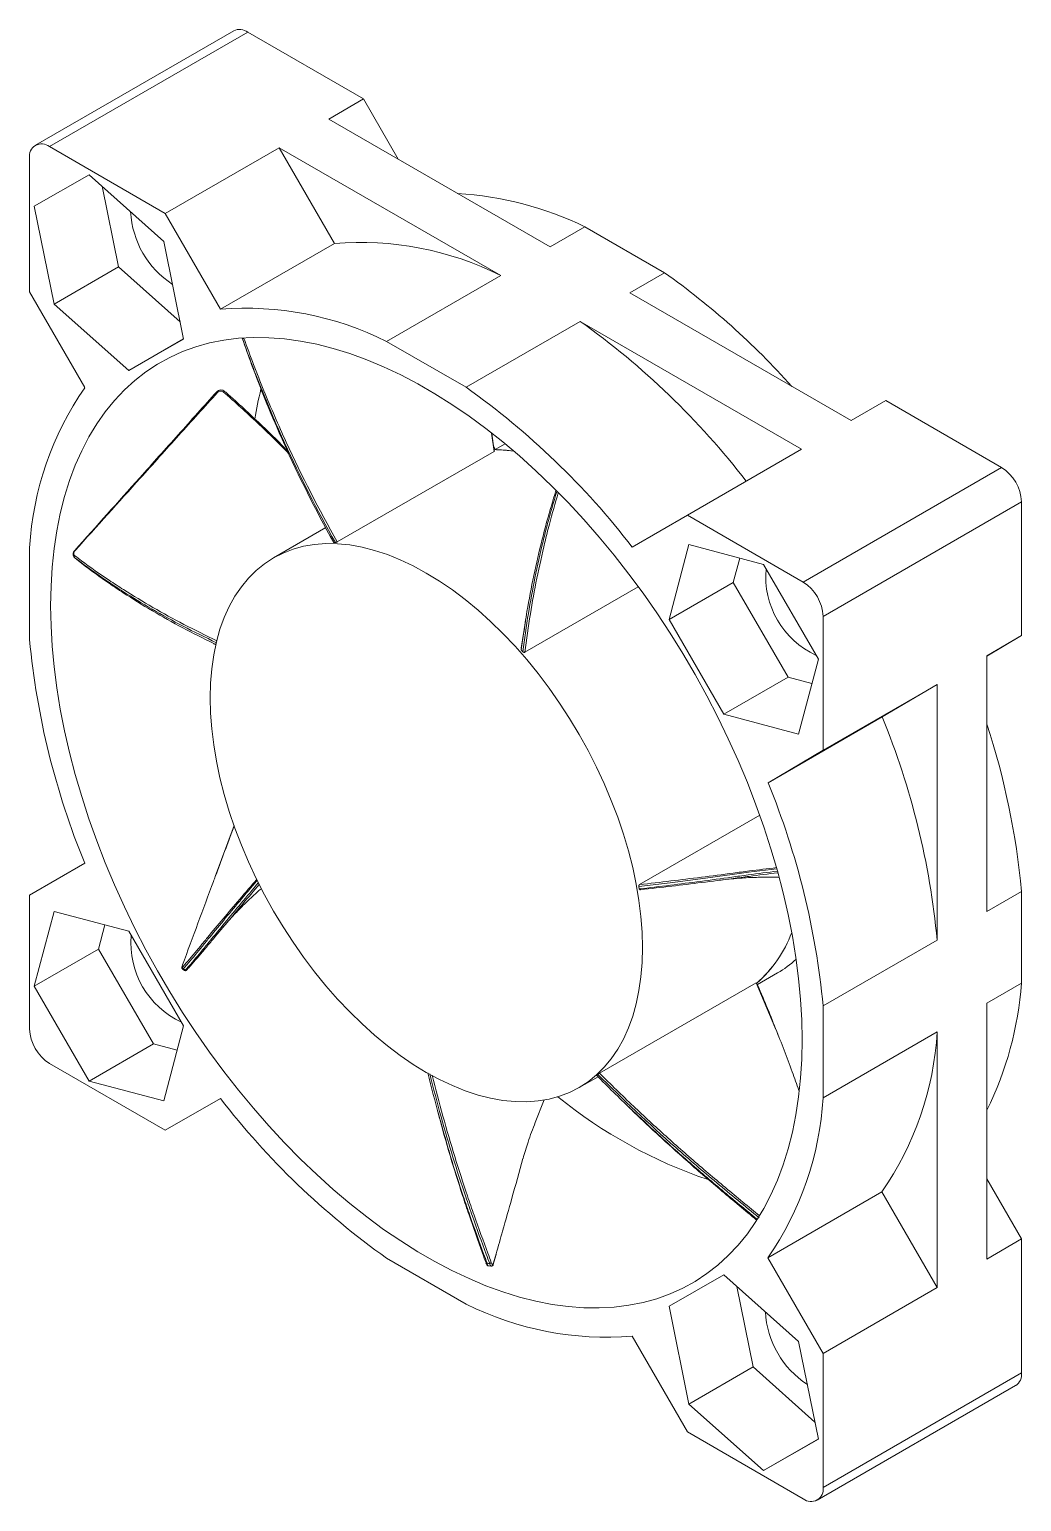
# Paper-space layout '_Isometric' of a CAD drawing. Header units: millimetres. Extents: x -19.1 to 16.3, y -27 to 25.4.
import ezdxf

# ---------------------------------------------------------------- set-up
doc = ezdxf.new("R2010")
doc.units = ezdxf.units.MM

psp = doc.layouts.new('_Isometric')

# ---------------------------------------------------------------- linework, layer by layer
at = {"color": 7, "linetype": 'Continuous', "lineweight": 15}
for p, q in [((-11.814, 25.361), (-18.885, 21.279)), ((-11.314, 25.311), (-18.385, 21.229)), ((-7.186, 22.928), (-11.314, 25.311)), ((-8.423, 22.214), (-7.186, 22.928)), ((-5.949, 20.785), (-7.186, 22.928)), ((-0.532, 17.658), (-8.423, 22.214)), ((-14.257, 18.846), (-18.385, 21.229)), ((-10.191, 21.193), (-14.257, 18.846)), ((-2.3, 16.638), (-10.191, 21.193)), ((-8.221, 17.782), (-10.191, 21.193)), ((-19.092, 20.821), (-19.092, 16.054)), ((-16.97, 20.226), (-18.926, 19.108)), ((-14.308, 17.856), (-16.97, 20.226)), ((-16.51, 19.816), (-15.928, 16.944)), ((-18.926, 19.108), (-18.219, 15.621)), ((-12.287, 15.435), (-14.257, 18.846)), ((-0.532, 17.658), (0.705, 18.373)), ((3.537, 16.738), (0.705, 18.373)), ((-13.601, 14.369), (-14.308, 17.856)), ((-8.221, 17.782), (-12.287, 15.435)), ((-15.928, 16.944), (-18.219, 15.621)), ((-15.928, 16.944), (-13.725, 14.983)), ((-2.3, 16.638), (-6.366, 14.291)), ((2.3, 16.024), (3.537, 16.738)), ((-19.092, 16.054), (-17.122, 12.643)), ((10.191, 11.468), (2.3, 16.024)), ((-18.219, 15.621), (-15.557, 13.251)), ((0.532, 15.003), (-3.534, 12.656)), ((8.423, 10.448), (0.532, 15.003)), ((-13.603, 14.379), (-15.557, 13.251)), ((-15.557, 13.251), (-13.601, 14.369)), ((-11.51, 14.406), (-11.499, 14.381)), ((-3.534, 12.656), (-6.366, 14.291)), ((10.191, 11.468), (11.428, 12.183)), ((15.556, 9.8), (11.428, 12.183)), ((-2.496, 10.435), (-2.562, 10.599)), ((-2.139, 10.641), (-2.496, 10.435)), ((-8.123, 7.147), (-2.536, 10.372)), ((8.423, 10.448), (4.357, 8.1)), ((8.485, 5.718), (15.556, 9.8)), ((16.263, 8.575), (9.192, 4.493)), ((16.263, 3.808), (16.263, 8.575)), ((4.357, 8.1), (2.388, 6.963)), ((8.485, 5.718), (4.357, 8.1)), ((-8.532, 7.655), (-10.397, 6.578)), ((-19.092, 6.942), (-19.092, 3.672)), ((-8.252, 7.129), (-8.191, 7.128)), ((3.701, 4.38), (4.408, 7.051)), ((4.408, 7.051), (7.071, 6.347)), ((-17.509, 6.614), (-17.483, 6.582)), ((5.992, 5.703), (6.222, 6.571)), ((7.071, 6.347), (9.027, 2.972)), ((-1.437, 3.217), (2.605, 5.551)), ((5.992, 5.703), (3.701, 4.38)), ((7.948, 2.328), (5.992, 5.703)), ((-1.565, 3.362), (-1.413, 4.329)), ((5.657, 1.005), (3.701, 4.38)), ((9.192, -0.274), (9.192, 4.493)), ((15.026, 3.094), (16.263, 3.808)), ((15.026, 3.076), (16.263, 3.808)), ((-12.536, 3.517), (-12.474, 3.487)), ((-1.567, 3.303), (-1.506, 3.235)), ((9.027, 2.972), (8.32, 0.301)), ((15.026, -6.019), (15.026, 3.094)), ((7.948, 2.328), (5.657, 1.005)), ((8.797, 2.103), (7.948, 2.328)), ((13.258, 2.073), (9.192, -0.274)), ((11.298, 0.913), (13.258, 2.073)), ((13.258, -7.039), (13.258, 2.073)), ((8.32, 0.301), (5.657, 1.005)), ((11.298, 0.913), (7.232, -1.434)), ((7.232, -1.434), (9.192, -0.274)), ((6.936, -2.591), (2.651, -5.064)), ((-11.802, -2.952), (-12.477, -4.779)), ((-17.122, -4.303), (-19.092, -5.441)), ((2.624, -5.131), (2.639, -5.215)), ((-19.092, -5.441), (-19.092, -10.208)), ((15.026, -6.019), (16.263, -5.304)), ((16.263, -8.575), (16.263, -5.304)), ((-18.926, -8.686), (-18.219, -6.015)), ((-18.219, -6.015), (-15.557, -6.72)), ((-16.635, -7.364), (-16.405, -6.495)), ((-15.557, -6.72), (-13.601, -10.095)), ((13.258, -7.039), (9.192, -9.386)), ((-16.635, -7.364), (-18.926, -8.686)), ((-14.679, -10.739), (-16.635, -7.364)), ((-13.639, -8.072), (-13.566, -8.119)), ((6.85, -8.625), (7.568, -8.211)), ((-16.97, -12.062), (-18.926, -8.686)), ((6.81, -8.557), (1.224, -11.782)), ((15.026, -9.289), (16.263, -8.575)), ((9.192, -12.657), (9.192, -9.386)), ((15.026, -18.401), (15.026, -9.289)), ((-13.601, -10.095), (-14.308, -12.766)), ((13.258, -10.309), (9.192, -12.657)), ((13.258, -19.422), (13.258, -10.309)), ((-14.679, -10.739), (-16.97, -12.062)), ((-13.831, -10.964), (-14.679, -10.739)), ((-18.385, -11.432), (-14.257, -13.815)), ((-14.308, -12.766), (-16.97, -12.062)), ((0.497, -12.293), (1.17, -11.905)), ((1.165, -11.822), (1.123, -11.859)), ((-14.257, -13.815), (-12.287, -12.678)), ((-12.287, -12.678), (-14.257, -13.815)), ((-1.067, -13.533), (-0.747, -12.734)), ((16.263, -17.687), (15.026, -15.544)), ((11.289, -16.01), (7.223, -18.357)), ((13.258, -19.422), (11.289, -16.01)), ((15.026, -18.401), (16.263, -17.687)), ((16.263, -22.454), (16.263, -17.687)), ((-2.564, -18.592), (-2.464, -18.237)), ((-6.366, -18.371), (-3.534, -20.006)), ((-2.733, -18.645), (-2.64, -18.654)), ((9.192, -21.769), (7.223, -18.357)), ((5.657, -18.966), (3.701, -20.084)), ((8.32, -21.336), (5.657, -18.966)), ((6.117, -19.375), (6.699, -22.248)), ((13.258, -19.422), (9.192, -21.769)), ((3.701, -20.084), (4.408, -23.571)), ((2.388, -21.149), (4.357, -24.561)), ((9.027, -24.823), (8.32, -21.336)), ((9.192, -26.536), (9.192, -21.769)), ((6.699, -22.248), (4.408, -23.571)), ((6.699, -22.248), (8.902, -24.209)), ((9.192, -26.536), (16.263, -22.454)), ((8.985, -26.994), (16.056, -22.912)), ((4.408, -23.571), (7.071, -25.94)), ((4.357, -24.561), (8.485, -26.944)), ((9.024, -24.813), (7.071, -25.94)), ((7.071, -25.94), (9.027, -24.823))]:
    psp.add_line(p, q, dxfattribs=at)
at = {"color": 8, "linetype": 'Continuous', "lineweight": 15}
for p, q in [((-2.536, 10.372), (-2.627, 11.018)), ((-12.549, 3.542), (-12.441, 3.488)), ((7.476, -10.141), (6.81, -8.557)), ((-2.565, -18.571), (-2.464, -18.218))]:
    psp.add_line(p, q, dxfattribs=at)
at = {"color": 7, "linetype": 'Continuous', "lineweight": 15, "flags": 128}
for points in [[(8.443, -10.589), (8.429, -9.877), (8.387, -9.15), (8.318, -8.411), (8.221, -7.66), (8.097, -6.899), (7.946, -6.13), (7.768, -5.354), (7.564, -4.572), (7.334, -3.787), (7.079, -3.001), (6.798, -2.214), (6.493, -1.428), (6.165, -0.645), (5.813, 0.133), (5.439, 0.905), (5.044, 1.669), (4.627, 2.424), (4.191, 3.168), (3.736, 3.899), (3.263, 4.617), (2.774, 5.319), (2.268, 6.004), (1.747, 6.67), (1.212, 7.317), (0.664, 7.943), (0.105, 8.546), (-0.465, 9.126), (-1.044, 9.681), (-1.631, 10.21), (-2.225, 10.711), (-2.825, 11.185), (-3.429, 11.63), (-4.036, 12.044), (-4.645, 12.428), (-5.255, 12.78), (-5.864, 13.099), (-6.471, 13.386), (-7.075, 13.639), (-7.675, 13.857), (-8.269, 14.041), (-8.856, 14.19), (-9.435, 14.304), (-10.004, 14.382), (-10.564, 14.424), (-11.111, 14.431), (-11.646, 14.402), (-12.167, 14.337), (-12.673, 14.236), (-13.163, 14.1), (-13.636, 13.928), (-14.091, 13.722), (-14.527, 13.482), (-14.943, 13.207), (-15.339, 12.9), (-15.712, 12.56), (-16.064, 12.187), (-16.393, 11.784), (-16.698, 11.35), (-16.978, 10.887), (-17.234, 10.395), (-17.464, 9.876), (-17.668, 9.331), (-17.846, 8.76), (-17.997, 8.165), (-18.121, 7.547), (-18.218, 6.908), (-18.287, 6.248), (-18.328, 5.57), (-18.342, 4.874), (-18.328, 4.162), (-18.287, 3.436), (-18.218, 2.696), (-18.121, 1.945), (-17.997, 1.184), (-17.846, 0.415), (-17.668, -0.361), (-17.464, -1.143), (-17.234, -1.928), (-16.978, -2.714), (-16.698, -3.501), (-16.393, -4.287), (-16.064, -5.07), (-15.712, -5.848), (-15.339, -6.62), (-14.943, -7.384), (-14.527, -8.139), (-14.091, -8.883), (-13.636, -9.614), (-13.163, -10.332), (-12.673, -11.034), (-12.167, -11.718), (-11.646, -12.385), (-11.111, -13.032), (-10.564, -13.658), (-10.004, -14.261), (-9.435, -14.841), (-8.856, -15.396), (-8.269, -15.924), (-7.675, -16.426), (-7.075, -16.9), (-6.471, -17.345), (-5.864, -17.759), (-5.255, -18.143), (-4.645, -18.495), (-4.036, -18.814), (-3.429, -19.101), (-2.825, -19.354), (-2.225, -19.572), (-1.631, -19.756), (-1.044, -19.905), (-0.465, -20.019), (0.105, -20.097), (0.664, -20.139), (1.212, -20.146), (1.747, -20.116), (2.268, -20.051), (2.774, -19.951), (3.263, -19.814), (3.736, -19.643), (4.191, -19.437), (4.627, -19.197), (5.044, -18.922), (5.439, -18.615), (5.813, -18.274), (6.165, -17.902), (6.493, -17.499), (6.798, -17.065), (7.079, -16.602), (7.334, -16.11), (7.564, -15.591), (7.768, -15.045), (7.946, -14.475), (8.097, -13.88), (8.221, -13.262), (8.318, -12.623), (8.387, -11.963), (8.429, -11.285), (8.443, -10.589)], [(-12.392, 12.474), (-12.4, 12.481), (-12.408, 12.488), (-12.415, 12.493), (-12.42, 12.497), (-12.423, 12.499), (-12.425, 12.5), (-12.425, 12.498), (-12.422, 12.495)], [(-2.617, 11.01), (-2.535, 10.393), (-2.535, 10.393), (-2.535, 10.393)], [(-2.496, 10.435), (-2.066, 10.407), (-1.824, 10.376)], [(-17.47, 6.839), (-17.475, 6.842), (-17.478, 6.845), (-17.481, 6.847), (-17.483, 6.848), (-17.484, 6.848), (-17.484, 6.847), (-17.483, 6.846), (-17.481, 6.844)], [(2.754, -7.305), (2.74, -6.76), (2.698, -6.2), (2.628, -5.628), (2.53, -5.047), (2.405, -4.457), (2.254, -3.861), (2.075, -3.262), (1.872, -2.661), (1.643, -2.061), (1.39, -1.464), (1.115, -0.872), (0.817, -0.287), (0.498, 0.288), (0.159, 0.852), (-0.199, 1.403), (-0.573, 1.938), (-0.964, 2.455), (-1.37, 2.953), (-1.788, 3.43), (-2.218, 3.884), (-2.658, 4.313), (-3.106, 4.716), (-3.561, 5.091), (-4.021, 5.438), (-4.485, 5.754), (-4.95, 6.039), (-5.415, 6.291), (-5.878, 6.51), (-6.338, 6.695), (-6.793, 6.845), (-7.242, 6.959), (-7.682, 7.038), (-8.112, 7.08), (-8.53, 7.087), (-8.935, 7.057), (-9.326, 6.99), (-9.701, 6.888), (-10.058, 6.751), (-10.397, 6.578), (-10.716, 6.371), (-11.014, 6.13), (-11.29, 5.856), (-11.543, 5.551), (-11.771, 5.215), (-11.975, 4.849), (-12.153, 4.456), (-12.305, 4.035), (-12.43, 3.59), (-12.527, 3.121), (-12.598, 2.63), (-12.64, 2.119), (-12.654, 1.59), (-12.64, 1.045), (-12.598, 0.485), (-12.527, -0.086), (-12.43, -0.668), (-12.305, -1.258), (-12.153, -1.854), (-11.975, -2.453), (-11.771, -3.054), (-11.543, -3.654), (-11.29, -4.251), (-11.014, -4.843), (-10.716, -5.428), (-10.397, -6.003), (-10.058, -6.567), (-9.701, -7.118), (-9.326, -7.652), (-8.935, -8.17), (-8.53, -8.668), (-8.112, -9.145), (-7.682, -9.598), (-7.242, -10.028), (-6.793, -10.431), (-6.338, -10.806), (-5.878, -11.153), (-5.415, -11.469), (-4.95, -11.754), (-4.485, -12.006), (-4.021, -12.225), (-3.561, -12.41), (-3.106, -12.559), (-2.658, -12.674), (-2.218, -12.753), (-1.788, -12.795), (-1.37, -12.801), (-0.964, -12.771), (-0.573, -12.705), (-0.199, -12.603), (0.159, -12.465), (0.498, -12.293), (0.817, -12.086), (1.115, -11.845), (1.39, -11.571), (1.643, -11.266), (1.872, -10.93), (2.075, -10.564), (2.254, -10.17), (2.405, -9.75), (2.53, -9.305), (2.628, -8.836), (2.698, -8.345), (2.74, -7.834), (2.754, -7.305)], [(-17.489, 6.595), (-17.477, 6.579), (-17.475, 6.577), (-17.464, 6.563)], [(-13.611, -8.063), (-13.575, -8.087), (-13.57, -8.091), (-13.539, -8.111)], [(6.825, -17.014), (6.823, -17.014), (6.821, -17.013), (6.821, -17.01), (6.822, -17.006), (6.824, -17.001), (6.828, -16.995), (6.832, -16.988), (6.837, -16.981)], [(-2.823, -18.534), (-2.824, -18.54), (-2.823, -18.545), (-2.82, -18.549), (-2.816, -18.552), (-2.81, -18.555), (-2.802, -18.556), (-2.794, -18.556), (-2.785, -18.555)], [(-2.785, -18.555), (-2.738, -18.561), (-2.731, -18.561), (-2.691, -18.566)]]:
    psp.add_lwpolyline(points, dxfattribs=at)
at = {"color": 8, "linetype": 'Continuous', "lineweight": 15, "flags": 128}
for points in [[(-1.482, 3.872), (-1.567, 3.303), (-1.567, 3.303), (-1.567, 3.303)], [(7.54, -4.495), (6.536, -4.624), (5.955, -4.704), (4.828, -4.855), (3.746, -4.994), (2.624, -5.131), (2.624, -5.131), (2.624, -5.131)]]:
    psp.add_lwpolyline(points, dxfattribs=at)
at = {"color": 7, "linetype": 'Continuous', "lineweight": 15}
for centre, radius, start, end in [((-11.607, 24.902), 0.503, 54.3824, 114.3071), ((-18.661, 20.891), 0.437, 50.7967, 189.214), ((-4.593, 7.434), 12.154, 64.1561, 86.4206), ((-12.185, 19.093), 3.312, 183.1568, 236.8564), ((-7.299, 6.655), 11.165, 63.3984, 94.7361), ((-11.76, -4.98), 26.564, 41.692, 54.8413), ((-11.365, 4.308), 11.165, 63.3984, 94.7361), ((-15.57, -7.671), 27.81, 37.6342, 54.6199), ((-11.323, 13.998), 0.421, 107.5934, 114.5912), ((-7.943, 6.28), 11.168, 145.2729, 176.6048), ((-19.635, -10.018), 27.81, 37.6342, 54.6199), ((-12.115, 12.446), 0.0705, 109.8718, 148.5136), ((1.426, 9.441), 12.666, 165.6308, 170.5317), ((-2.614, 5.165), 5.271, 81.3811, 89.2118), ((14.728, 8.505), 1.537, 2.6055, 57.3945), ((-17.448, 6.62), 0.0486, 130.9289, 211.4146), ((10.226, 5.906), 3.078, 174.7103, 245.4666), ((7.657, 4.423), 1.537, 2.6055, 57.3945), ((8.599, 6.28), 27.814, 185.3818, 202.3658), ((-14.492, -9.663), 27.874, 5.4017, 22.2985), ((-10.363, -7.728), 26.737, 5.2019, 18.2682), ((-18.558, -12.01), 27.874, 5.4017, 22.2985), ((3.895, -5.213), 4.459, 311.1525, 339.5802), ((3.83, -5.169), 4.535, 311.3981, 339.338), ((-12.401, -7.16), 3.078, 174.7103, 245.4666), ((5.727, -5.025), 3.68, 300.0275, 312.867), ((-13.591, -8.016), 0.0515, 162.1963, 246.8751), ((-13.518, -8.072), 0.0441, 241.9341, 336.9026), ((4.138, -7.694), 12.158, 333.5846, 355.8474), ((-17.557, -10.138), 1.537, 182.6055, 237.3945), ((2.11, -9.648), 11.168, 325.2729, 356.6048), ((9.736, 4.303), 27.81, 217.6342, 234.6199), ((10.574, 0.701), 17.17, 230.8905, 251.3958), ((-1.956, -11.995), 11.168, 325.2729, 356.6048), ((-2.697, -18.495), 0.0707, 275.0917, 330.9997), ((-2.597, -18.583), 0.0342, 344.4359, 20.3938), ((1.466, -10.022), 11.165, 243.3984, 274.7361), ((10.442, -20.099), 3.312, 183.1568, 236.8564), ((15.788, -22.514), 0.48, 304.0564, 7.2558), ((8.761, -26.606), 0.437, 230.7967, 9.214)]:
    psp.add_arc(centre, radius, start, end, dxfattribs=at)
for points, knots in [([(-11.51, 14.406), (-11.295, 13.777), (-11.065, 13.153), (-10.574, 11.916), (-10.315, 11.303), (-9.497, 9.482), (-8.901, 8.291), (-8.252, 7.129)], [0, 0, 0, 0, 0.25, 0.25, 0.5, 0.5, 1, 1, 1, 1]), ([(-8.191, 7.128), (-8.847, 8.285), (-9.451, 9.473), (-10.281, 11.288), (-10.545, 11.898), (-11.044, 13.131), (-11.279, 13.753), (-11.499, 14.381)], [0, 0, 0, 0, 0.5, 0.5, 0.75, 0.75, 1, 1, 1, 1]), ([(-11.451, 14.4), (-11.228, 13.772), (-10.992, 13.15), (-10.488, 11.918), (-10.222, 11.307), (-9.387, 9.492), (-8.78, 8.306), (-8.123, 7.147)], [0, 0, 0, 0, 0.25, 0.25, 0.5, 0.5, 1, 1, 1, 1]), ([(-17.481, 6.844), (-16.709, 7.707), (-15.937, 8.57), (-15.165, 9.433), (-14.708, 9.943), (-14.251, 10.454), (-13.794, 10.964), (-13.337, 11.475), (-12.88, 11.985), (-12.422, 12.495)], [0, 0, 0, 0, 0.00348079, 0.00348079, 0.00348079, 0.005540666, 0.005540666, 0.005540666, 0.007600543, 0.007600543, 0.007600543, 0.007600543]), ([(-12.392, 12.474), (-12.851, 11.965), (-13.31, 11.456), (-13.769, 10.948), (-14.228, 10.439), (-14.687, 9.93), (-15.146, 9.421), (-15.921, 8.561), (-16.696, 7.7), (-17.47, 6.839)], [0, 0, 0, 0, 0.002059921, 0.002059921, 0.002059921, 0.004119847, 0.004119847, 0.004119847, 0.007600716, 0.007600716, 0.007600716, 0.007600716]), ([(-12.422, 12.495), (-12.387, 12.535), (-12.335, 12.559), (-12.23, 12.564), (-12.178, 12.546), (-12.139, 12.512)], [0, 0, 0, 0, 0.5, 0.5, 1, 1, 1, 1]), ([(-12.175, 12.482), (-12.188, 12.494), (-12.204, 12.504), (-12.221, 12.511), (-12.238, 12.518), (-12.256, 12.522), (-12.275, 12.522), (-12.292, 12.523), (-12.311, 12.52), (-12.327, 12.515), (-12.344, 12.51), (-12.359, 12.502), (-12.372, 12.491), (-12.379, 12.486), (-12.386, 12.48), (-12.392, 12.474)], [0, 0, 0, 0, 0.0000547948, 0.0000547948, 0.0000547948, 0.0001097763, 0.0001097763, 0.0001097763, 0.0001633104, 0.0001633104, 0.0001633104, 0.0002141423, 0.0002141423, 0.0002141423, 0.0002398433, 0.0002398433, 0.0002398433, 0.0002398433]), ([(-12.139, 12.512), (-12.036, 12.422), (-11.526, 11.971), (-10.832, 11.317), (-10.19, 10.692), (-9.95, 10.44), (-9.897, 10.384)], [0, 0, 0, 0, 0.132156, 0.660883, 0.925214, 1, 1, 1, 1]), ([(-2.535, 10.393), (-2.531, 10.393), (-2.527, 10.393), (-2.525, 10.392), (-2.523, 10.391), (-2.522, 10.39), (-2.521, 10.388), (-2.521, 10.386), (-2.522, 10.384), (-2.523, 10.382), (-2.525, 10.38), (-2.528, 10.378), (-2.531, 10.376), (-2.533, 10.374), (-2.534, 10.373), (-2.536, 10.372)], [0, 0, 0, 0, 0.00001835611, 0.00001835611, 0.00001835611, 0.00003673843, 0.00003673843, 0.00003673843, 0.0000546734, 0.0000546734, 0.0000546734, 0.00007173366, 0.00007173366, 0.00007173366, 0.00008021297, 0.00008021297, 0.00008021297, 0.00008021297]), ([(-0.33, 8.975), (-0.44, 8.613), (-0.617, 8.035), (-0.878, 7.022), (-1.125, 5.947), (-1.346, 4.823), (-1.444, 4.138), (-1.482, 3.872)], [0, 0, 0, 0, 0.21053, 0.336431, 0.588258, 0.840081, 1, 1, 1, 1]), ([(-17.489, 6.595), (-17.522, 6.621), (-17.54, 6.662), (-17.538, 6.754), (-17.517, 6.804), (-17.481, 6.844)], [0, 0, 0, 0, 0.5, 0.5, 1, 1, 1, 1]), ([(-17.47, 6.839), (-17.481, 6.827), (-17.491, 6.814), (-17.498, 6.8), (-17.505, 6.786), (-17.51, 6.772), (-17.512, 6.758), (-17.515, 6.744), (-17.516, 6.73), (-17.514, 6.717), (-17.512, 6.703), (-17.507, 6.691), (-17.501, 6.68), (-17.495, 6.671), (-17.488, 6.663), (-17.48, 6.657)], [0, 0, 0, 0, 0.000048477, 0.000048477, 0.000048477, 0.000096818, 0.000096818, 0.000096818, 0.0001458754, 0.0001458754, 0.0001458754, 0.0001970983, 0.0001970983, 0.0001970983, 0.0002398542, 0.0002398542, 0.0002398542, 0.0002398542]), ([(-8.123, 7.147), (-8.126, 7.145), (-8.131, 7.143), (-8.136, 7.141), (-8.14, 7.139), (-8.145, 7.137), (-8.151, 7.135), (-8.156, 7.133), (-8.161, 7.132), (-8.166, 7.131), (-8.172, 7.13), (-8.177, 7.129), (-8.181, 7.128), (-8.185, 7.128), (-8.188, 7.128), (-8.191, 7.128)], [0, 0, 0, 0, 0.00001619931, 0.00001619931, 0.00001619931, 0.00003237624, 0.00003237624, 0.00003237624, 0.00004889831, 0.00004889831, 0.00004889831, 0.00006619691, 0.00006619691, 0.00006619691, 0.00008020876, 0.00008020876, 0.00008020876, 0.00008020876]), ([(-17.464, 6.563), (-17.385, 6.502), (-16.992, 6.193), (-16.426, 5.782), (-15.59, 5.224), (-14.722, 4.688), (-13.656, 4.086), (-12.912, 3.72), (-12.549, 3.542)], [0, 0, 0, 0, 0.0531568, 0.2658256, 0.3721472, 0.5848132, 0.7974749, 1, 1, 1, 1]), ([(-1.437, 3.217), (-1.441, 3.215), (-1.446, 3.213), (-1.45, 3.213), (-1.455, 3.212), (-1.46, 3.212), (-1.465, 3.213), (-1.471, 3.213), (-1.476, 3.215), (-1.481, 3.217), (-1.486, 3.219), (-1.491, 3.222), (-1.496, 3.225), (-1.5, 3.228), (-1.503, 3.231), (-1.506, 3.235)], [0, 0, 0, 0, 0.00001619931, 0.00001619931, 0.00001619931, 0.00003237624, 0.00003237624, 0.00003237624, 0.00004889831, 0.00004889831, 0.00004889831, 0.00006619691, 0.00006619691, 0.00006619691, 0.00008020876, 0.00008020876, 0.00008020876, 0.00008020876]), ([(2.651, -5.064), (3.02, -5.021), (3.731, -4.938), (4.848, -4.799), (5.791, -4.679), (6.682, -4.559), (7.206, -4.496), (7.529, -4.457)], [0, 0, 0, 0, 0.245916, 0.474376, 0.702806, 0.816996, 1, 1, 1, 1]), ([(7.581, -4.638), (7.236, -4.681), (6.694, -4.748), (5.79, -4.871), (4.862, -4.989), (3.756, -5.124), (3.051, -5.201), (2.683, -5.241)], [0, 0, 0, 0, 0.194188, 0.306267, 0.53044, 0.754581, 1, 1, 1, 1]), ([(-12.471, -4.772), (-12.493, -4.831), (-12.884, -5.881), (-13.273, -6.932), (-13.64, -7.924)], [0, 0, 0, 0, 0.05641, 1, 1, 1, 1]), ([(-13.64, -8), (-13.599, -7.953), (-13.394, -7.72), (-13.099, -7.371), (-12.664, -6.842), (-12.201, -6.289), (-11.618, -5.599), (-11.198, -5.111), (-10.991, -4.87)], [0, 0, 0, 0, 0.0529792, 0.264914, 0.3709038, 0.5828997, 0.7948643, 1, 1, 1, 1]), ([(-10.906, -5.053), (-11.101, -5.283), (-11.504, -5.758), (-12.068, -6.428), (-12.52, -6.967), (-12.946, -7.482), (-13.235, -7.819), (-13.437, -8.044), (-13.478, -8.089)], [0, 0, 0, 0, 0.200707, 0.413861, 0.626988, 0.733528, 0.946717, 1, 1, 1, 1]), ([(-12.215, -6.606), (-12.148, -6.526), (-12.011, -6.363), (-11.811, -6.145), (-11.632, -5.957), (-11.47, -5.793), (-11.293, -5.62), (-11.091, -5.432), (-10.934, -5.291), (-10.845, -5.215), (-10.832, -5.204)], [0, 0, 0, 0, 0.158752, 0.323567, 0.450423, 0.559245, 0.684339, 0.826228, 0.974127, 1, 1, 1, 1]), ([(2.624, -5.131), (2.623, -5.125), (2.623, -5.12), (2.624, -5.114), (2.624, -5.108), (2.625, -5.101), (2.627, -5.096), (2.629, -5.09), (2.632, -5.085), (2.635, -5.08), (2.638, -5.075), (2.642, -5.071), (2.645, -5.068), (2.647, -5.066), (2.649, -5.065), (2.651, -5.064)], [0, 0, 0, 0, 0.00001835611, 0.00001835611, 0.00001835611, 0.00003673843, 0.00003673843, 0.00003673843, 0.0000546734, 0.0000546734, 0.0000546734, 0.00007173366, 0.00007173366, 0.00007173366, 0.00008021297, 0.00008021297, 0.00008021297, 0.00008021297]), ([(2.683, -5.241), (2.679, -5.243), (2.675, -5.245), (2.671, -5.245), (2.667, -5.246), (2.663, -5.245), (2.66, -5.244), (2.656, -5.243), (2.653, -5.241), (2.65, -5.238), (2.647, -5.235), (2.645, -5.231), (2.643, -5.227), (2.641, -5.223), (2.64, -5.219), (2.639, -5.215)], [0, 0, 0, 0, 0.00001619931, 0.00001619931, 0.00001619931, 0.00003237624, 0.00003237624, 0.00003237624, 0.00004889831, 0.00004889831, 0.00004889831, 0.00006619691, 0.00006619691, 0.00006619691, 0.00008020876, 0.00008020876, 0.00008020876, 0.00008020876]), ([(5.504, -4.908), (5.639, -4.891), (5.905, -4.859), (6.274, -4.829), (6.598, -4.81), (6.885, -4.8), (7.165, -4.796), (7.411, -4.797), (7.563, -4.802), (7.621, -4.804)], [0, 0, 0, 0, 0.192996, 0.37895, 0.522307, 0.652355, 0.784635, 0.918268, 1, 1, 1, 1]), ([(-13.641, -7.927), (-13.642, -7.929), (-13.65, -7.95), (-13.66, -7.986), (-13.667, -8.016), (-13.661, -8.047), (-13.651, -8.064), (-13.641, -8.07), (-13.638, -8.071)], [0, 0, 0, 0, 0.035807, 0.33356, 0.677995, 0.831683, 0.945158, 1, 1, 1, 1]), ([(-13.64, -7.924), (-13.645, -7.938), (-13.649, -7.951), (-13.652, -7.963), (-13.656, -7.974), (-13.658, -7.984), (-13.659, -7.991), (-13.66, -7.999), (-13.66, -8.004), (-13.658, -8.007), (-13.657, -8.011), (-13.655, -8.011), (-13.651, -8.01), (-13.648, -8.008), (-13.644, -8.005), (-13.64, -8)], [0, 0, 0, 0, 0.000048477, 0.000048477, 0.000048477, 0.000096818, 0.000096818, 0.000096818, 0.0001458754, 0.0001458754, 0.0001458754, 0.0001970983, 0.0001970983, 0.0001970983, 0.0002398542, 0.0002398542, 0.0002398542, 0.0002398542]), ([(-13.566, -8.119), (-13.565, -8.119), (-13.56, -8.125), (-13.544, -8.129), (-13.526, -8.128), (-13.51, -8.122), (-13.496, -8.113), (-13.487, -8.104), (-13.481, -8.097), (-13.48, -8.094)], [0, 0, 0, 0, 0.022863, 0.197261, 0.355308, 0.499023, 0.655423, 0.897689, 1, 1, 1, 1]), ([(6.822, -8.557), (6.822, -8.557), (7.055, -9.097), (7.326, -9.734), (7.573, -10.384), (7.609, -10.48)], [0, 0, 0, 0, 0.000029, 0.852734, 1, 1, 1, 1]), ([(8.333, -12.396), (8.254, -12.173), (7.991, -11.435), (7.704, -10.683), (7.484, -10.161), (7.476, -10.141)], [0, 0, 0, 0, 0.293264, 0.972289, 1, 1, 1, 1]), ([(-4.892, -11.772), (-4.766, -12.284), (-4.58, -13.039), (-4.366, -13.771), (-4.297, -14.006)], [0, 0, 0, 0, 0.678278, 1, 1, 1, 1]), ([(1.127, -11.863), (1.127, -11.863), (1.123, -11.865), (1.118, -11.867), (1.116, -11.867), (1.117, -11.864), (1.121, -11.86), (1.123, -11.859)], [0, 0, 0, 0, 0.048968, 0.28908, 0.534377, 0.791092, 1, 1, 1, 1]), ([(1.123, -11.859), (1.123, -11.859), (1.517, -12.258), (2.066, -12.805), (2.642, -13.338), (2.799, -13.482)], [0, 0, 0, 0, 0.000024, 0.727943, 1, 1, 1, 1]), ([(1.165, -11.822), (1.168, -11.82), (1.171, -11.817), (1.175, -11.814), (1.179, -11.811), (1.184, -11.808), (1.189, -11.804), (1.193, -11.801), (1.198, -11.797), (1.203, -11.794), (1.208, -11.791), (1.213, -11.788), (1.217, -11.785), (1.219, -11.784), (1.222, -11.783), (1.224, -11.782)], [0, 0, 0, 0, 0.00001835611, 0.00001835611, 0.00001835611, 0.00003673843, 0.00003673843, 0.00003673843, 0.0000546734, 0.0000546734, 0.0000546734, 0.00007173366, 0.00007173366, 0.00007173366, 0.00008021297, 0.00008021297, 0.00008021297, 0.00008021297]), ([(6.911, -16.93), (6.404, -16.516), (5.902, -16.102), (4.907, -15.272), (4.418, -14.853), (2.977, -13.578), (2.051, -12.709), (1.165, -11.822)], [0, 0, 0, 0, 0.25, 0.25, 0.5, 0.5, 1, 1, 1, 1]), ([(6.825, -17.014), (6.722, -16.928), (6.203, -16.498), (5.484, -15.895), (4.473, -15.029), (3.489, -14.144), (2.678, -13.394), (2.274, -12.991), (2.238, -12.955)], [0, 0, 0, 0, 0.064962, 0.324832, 0.454795, 0.71474, 0.974646, 1, 1, 1, 1]), ([(-2.823, -18.534), (-2.864, -18.423), (-3.067, -17.863), (-3.348, -17.066), (-3.74, -15.906), (-4.104, -14.722), (-4.399, -13.712), (-4.535, -13.167), (-4.548, -13.116)], [0, 0, 0, 0, 0.064844, 0.324243, 0.45397, 0.713444, 0.97288, 1, 1, 1, 1]), ([(-1.503, -14.825), (-1.446, -14.628), (-1.319, -14.187), (-1.156, -13.765), (-1.066, -13.533)], [0, 0, 0, 0, 0.448296, 1, 1, 1, 1]), ([(-2.464, -18.218), (-2.386, -17.947), (-2.198, -17.286), (-1.877, -16.155), (-1.637, -15.295), (-1.505, -14.824)], [0, 0, 0, 0, 0.2400213, 0.583977, 1, 1, 1, 1]), ([(-2.816, -18.558), (-2.813, -18.568), (-2.801, -18.599), (-2.779, -18.625), (-2.751, -18.644), (-2.737, -18.643), (-2.733, -18.643)], [0, 0, 0, 0, 0.229176, 0.687341, 0.928118, 1, 1, 1, 1]), ([(-2.785, -18.555), (-2.781, -18.57), (-2.771, -18.602), (-2.753, -18.632), (-2.74, -18.647), (-2.734, -18.644), (-2.733, -18.644)], [0, 0, 0, 0, 0.290535, 0.638931, 0.975109, 1, 1, 1, 1]), ([(-2.641, -18.653), (-2.64, -18.654), (-2.631, -18.657), (-2.609, -18.652), (-2.587, -18.637), (-2.571, -18.616), (-2.566, -18.599), (-2.564, -18.591)], [0, 0, 0, 0, 0.026036, 0.268483, 0.49901, 0.729176, 1, 1, 1, 1]), ([(-2.635, -18.53), (-2.63, -18.544), (-2.624, -18.558), (-2.618, -18.568), (-2.612, -18.578), (-2.605, -18.586), (-2.599, -18.591), (-2.593, -18.596), (-2.587, -18.598), (-2.582, -18.596), (-2.577, -18.595), (-2.573, -18.591), (-2.569, -18.584), (-2.568, -18.58), (-2.566, -18.576), (-2.565, -18.571)], [0, 0, 0, 0, 0.0000547948, 0.0000547948, 0.0000547948, 0.0001097763, 0.0001097763, 0.0001097763, 0.0001633104, 0.0001633104, 0.0001633104, 0.0002141423, 0.0002141423, 0.0002141423, 0.0002398433, 0.0002398433, 0.0002398433, 0.0002398433])]:
    psp.add_open_spline(points, degree=3, knots=knots, dxfattribs=at)
at = {"color": 8, "linetype": 'Continuous', "lineweight": 15}
for points, knots in [([(-9.858, 10.296), (-9.934, 10.375), (-10.198, 10.65), (-10.864, 11.295), (-11.561, 11.944), (-12.072, 12.393), (-12.175, 12.482)], [0, 0, 0, 0, 0.103841, 0.359803, 0.871988, 1, 1, 1, 1]), ([(-1.506, 3.235), (-1.506, 3.235), (-1.452, 3.685), (-1.327, 4.558), (-1.086, 5.869), (-0.846, 6.942), (-0.59, 7.972), (-0.413, 8.567), (-0.3, 8.946)], [0, 0, 0, 0, 0.000008, 0.243312, 0.467522, 0.691736, 0.803831, 1, 1, 1, 1]), ([(-0.247, 8.893), (-0.356, 8.522), (-0.529, 7.936), (-0.78, 6.918), (-1.017, 5.849), (-1.261, 4.54), (-1.377, 3.671), (-1.437, 3.217)], [0, 0, 0, 0, 0.192933, 0.305185, 0.529709, 0.754199, 1, 1, 1, 1]), ([(-12.428, 3.555), (-12.83, 3.749), (-13.615, 4.128), (-14.724, 4.742), (-15.6, 5.272), (-16.442, 5.823), (-17.014, 6.229), (-17.41, 6.534), (-17.489, 6.595)], [0, 0, 0, 0, 0.217987, 0.426526, 0.635068, 0.739328, 0.947874, 1, 1, 1, 1]), ([(-17.48, 6.657), (-17.4, 6.596), (-17.001, 6.293), (-16.427, 5.888), (-15.58, 5.337), (-14.7, 4.807), (-13.593, 4.196), (-12.811, 3.818), (-12.414, 3.627)], [0, 0, 0, 0, 0.052295, 0.261494, 0.366116, 0.575375, 0.784603, 1, 1, 1, 1]), ([(-11.797, -2.965), (-11.825, -3.04), (-12.05, -3.642), (-12.274, -4.244), (-12.471, -4.772)], [0, 0, 0, 0, 0.1247162, 1, 1, 1, 1]), ([(2.639, -5.215), (2.639, -5.215), (3, -5.174), (3.712, -5.089), (4.816, -4.948), (5.749, -4.824), (6.663, -4.695), (7.214, -4.625), (7.566, -4.58)], [0, 0, 0, 0, 0.000008, 0.242916, 0.466761, 0.69061, 0.802522, 1, 1, 1, 1]), ([(-10.975, -4.905), (-11.186, -5.155), (-11.609, -5.654), (-12.191, -6.353), (-12.649, -6.907), (-13.078, -7.436), (-13.368, -7.784), (-13.571, -8.017), (-13.611, -8.063)], [0, 0, 0, 0, 0.210915, 0.42134, 0.631768, 0.73697, 0.947402, 1, 1, 1, 1]), ([(-13.539, -8.111), (-13.499, -8.065), (-13.298, -7.837), (-13.01, -7.494), (-12.586, -6.973), (-12.134, -6.426), (-11.559, -5.734), (-11.143, -5.239), (-10.934, -4.992)], [0, 0, 0, 0, 0.052621, 0.263148, 0.368398, 0.578922, 0.789441, 1, 1, 1, 1]), ([(-13.611, -8.063), (-13.618, -8.068), (-13.629, -8.077), (-13.635, -8.072), (-13.637, -8.07)], [0, 0, 0, 0, 0.571543, 1, 1, 1, 1]), ([(-13.564, -8.117), (-13.563, -8.119), (-13.559, -8.125), (-13.547, -8.117), (-13.539, -8.111)], [0, 0, 0, 0, 0.258989, 1, 1, 1, 1]), ([(-2.691, -18.566), (-2.732, -18.455), (-2.939, -17.899), (-3.227, -17.107), (-3.629, -15.954), (-4.007, -14.778), (-4.437, -13.322), (-4.695, -12.319), (-4.825, -11.809)], [0, 0, 0, 0, 0.052248, 0.261279, 0.365783, 0.574812, 0.783836, 1, 1, 1, 1]), ([(-4.741, -11.855), (-4.615, -12.343), (-4.363, -13.323), (-3.941, -14.755), (-3.565, -15.926), (-3.166, -17.075), (-2.881, -17.865), (-2.676, -18.419), (-2.635, -18.53)], [0, 0, 0, 0, 0.209446, 0.42027, 0.631067, 0.736442, 0.9473, 1, 1, 1, 1]), ([(1.224, -11.782), (1.623, -12.174), (2.394, -12.932), (3.588, -14.03), (4.584, -14.908), (5.604, -15.77), (6.316, -16.36), (6.825, -16.778), (6.916, -16.853)], [0, 0, 0, 0, 0.224491, 0.433048, 0.641576, 0.745818, 0.954407, 1, 1, 1, 1]), ([(2.799, -13.482), (3.026, -13.696), (3.636, -14.269), (4.472, -15.003), (5.488, -15.867), (6.211, -16.467), (6.733, -16.895), (6.837, -16.981)], [0, 0, 0, 0, 0.177738, 0.476751, 0.626241, 0.92526, 1, 1, 1, 1]), ([(-4.297, -14.006), (-4.228, -14.253), (-4.021, -14.984), (-3.716, -15.93), (-3.318, -17.089), (-3.032, -17.885), (-2.826, -18.443), (-2.785, -18.555)], [0, 0, 0, 0, 0.156589, 0.463293, 0.616628, 0.923338, 1, 1, 1, 1]), ([(-2.64, -18.652), (-2.644, -18.651), (-2.655, -18.65), (-2.673, -18.62), (-2.685, -18.584), (-2.691, -18.566)], [0, 0, 0, 0, 0.251683, 0.626883, 1, 1, 1, 1])]:
    psp.add_open_spline(points, degree=3, knots=knots, dxfattribs=at)

doc.saveas('drawing.dxf')
